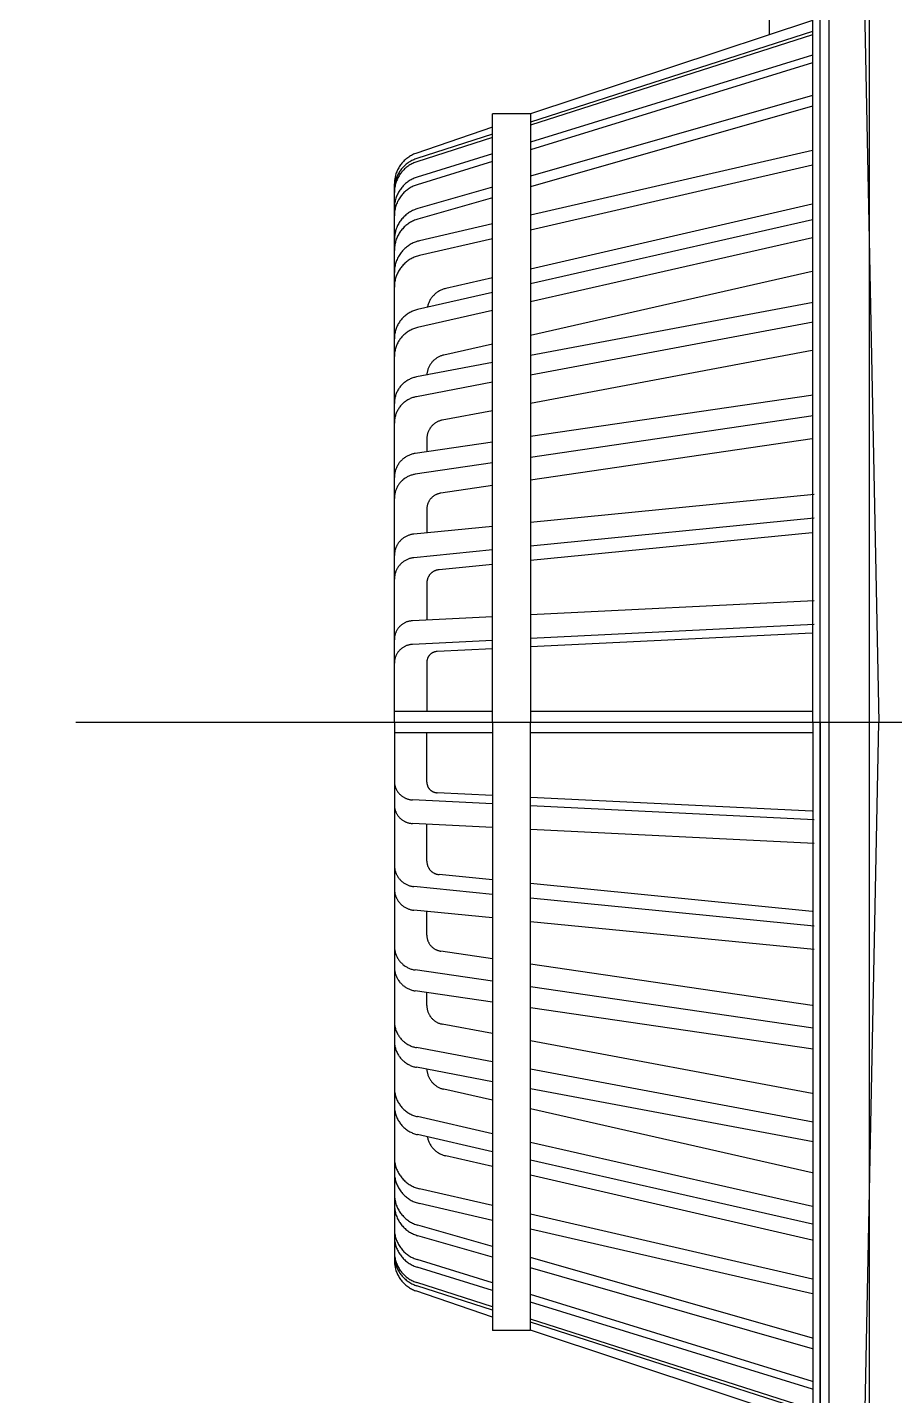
# Model space of a CAD drawing. Header units: centimetres. Extents: x 26569 to 160723, y -3143 to 14565.
# Drawn here: x 45809.12 to 45817.14, y 3219.17 to 3231.83 of the extents above; entities that cross this region are included whole.
import ezdxf

# ---------------------------------------------------------------- set-up
doc = ezdxf.new("R2010")
doc.units = ezdxf.units.CM
doc.header["$LTSCALE"] = 100
doc.layers.add('A-WALL-INSL', color=249, linetype='Continuous')
doc.layers.add('M-PIPE', color=235, linetype='Continuous')

# ---------------------------------------------------------------- blocks, each defined once
blk = doc.blocks.new('SYPHONKES')
at = {"ltscale": 0.1}
blk.add_lwpolyline([(0, 27.038), (0, -2.482)], dxfattribs=at)
at = {"linetype": 'ByBlock', "lineweight": -2}
for points in [[(-9.959, 21.149), (-9.98, 21.149), (-10.001, 21.148), (-10.022, 21.146), (-10.043, 21.143), (-10.063, 21.14), (-10.084, 21.136), (-10.104, 21.131), (-10.125, 21.126), (-10.145, 21.12), (-10.164, 21.113), (-10.184, 21.105), (-10.203, 21.097), (-10.222, 21.088), (-10.241, 21.079), (-10.259, 21.069), (-10.277, 21.058), (-10.295, 21.047), (-10.312, 21.035), (-10.329, 21.022), (-10.345, 21.009), (-10.361, 20.995), (-10.376, 20.981), (-10.391, 20.966), (-10.405, 20.95), (-10.419, 20.935), (-10.432, 20.918), (-10.445, 20.902), (-10.457, 20.884), (-10.468, 20.867), (-10.479, 20.849), (-10.489, 20.831), (-10.499, 20.812), (-10.508, 20.793), (-10.516, 20.774), (-10.523, 20.754)], [(-9.859, 21.149), (-9.88, 21.149), (-9.9, 21.148), (-9.92, 21.146), (-9.941, 21.144), (-9.961, 21.141), (-9.981, 21.137), (-10.001, 21.132), (-10.021, 21.127), (-10.04, 21.121), (-10.06, 21.115), (-10.079, 21.108), (-10.098, 21.1), (-10.116, 21.091), (-10.135, 21.082), (-10.153, 21.073), (-10.17, 21.062), (-10.188, 21.051), (-10.205, 21.04), (-10.221, 21.028), (-10.237, 21.015), (-10.253, 21.002), (-10.268, 20.988), (-10.283, 20.974), (-10.297, 20.959), (-10.311, 20.944), (-10.324, 20.929), (-10.337, 20.913), (-10.349, 20.896), (-10.36, 20.879), (-10.371, 20.862), (-10.382, 20.844), (-10.392, 20.826), (-10.401, 20.808), (-10.409, 20.79), (-10.417, 20.771), (-10.424, 20.752), (-10.431, 20.732)], [(-9.799, 21.149), (-9.82, 21.149), (-9.84, 21.148), (-9.86, 21.146), (-9.881, 21.144), (-9.901, 21.141), (-9.921, 21.137), (-9.941, 21.132), (-9.961, 21.127), (-9.98, 21.121), (-10, 21.115), (-10.019, 21.108), (-10.038, 21.1), (-10.057, 21.091), (-10.075, 21.082), (-10.093, 21.073), (-10.111, 21.062), (-10.128, 21.051), (-10.145, 21.04), (-10.161, 21.028), (-10.177, 21.015), (-10.193, 21.002), (-10.208, 20.988), (-10.223, 20.974), (-10.237, 20.96), (-10.251, 20.944), (-10.264, 20.929), (-10.277, 20.913), (-10.289, 20.896), (-10.301, 20.879), (-10.312, 20.862), (-10.322, 20.844), (-10.332, 20.826), (-10.341, 20.808), (-10.349, 20.79), (-10.357, 20.771), (-10.365, 20.752), (-10.371, 20.732)], [(-9.512, 21.149), (-9.533, 21.149), (-9.553, 21.148), (-9.574, 21.146), (-9.595, 21.144), (-9.615, 21.14), (-9.635, 21.136), (-9.655, 21.132), (-9.675, 21.127), (-9.695, 21.121), (-9.715, 21.114), (-9.734, 21.107), (-9.753, 21.099), (-9.772, 21.09), (-9.79, 21.081), (-9.808, 21.071), (-9.826, 21.061), (-9.843, 21.05), (-9.86, 21.038), (-9.877, 21.026), (-9.893, 21.013), (-9.909, 21), (-9.924, 20.986), (-9.939, 20.971), (-9.953, 20.956), (-9.967, 20.941), (-9.98, 20.925), (-9.993, 20.909), (-10.005, 20.892), (-10.016, 20.875), (-10.027, 20.857), (-10.038, 20.84), (-10.047, 20.821), (-10.056, 20.803), (-10.065, 20.784), (-10.073, 20.765), (-10.08, 20.745), (-10.086, 20.726)], [(0.002, 21.149), (-9.959, 21.149)], [(-9.372, 21.149), (-9.393, 21.149), (-9.413, 21.148), (-9.434, 21.146), (-9.455, 21.144), (-9.475, 21.14), (-9.495, 21.136), (-9.515, 21.132), (-9.535, 21.127), (-9.555, 21.121), (-9.575, 21.114), (-9.594, 21.107), (-9.613, 21.099), (-9.632, 21.09), (-9.65, 21.081), (-9.668, 21.071), (-9.686, 21.061), (-9.703, 21.05), (-9.72, 21.038), (-9.737, 21.026), (-9.753, 21.013), (-9.769, 21), (-9.784, 20.986), (-9.799, 20.971), (-9.813, 20.956), (-9.827, 20.941), (-9.84, 20.925), (-9.853, 20.909), (-9.865, 20.892), (-9.876, 20.875), (-9.887, 20.857), (-9.898, 20.839), (-9.907, 20.821), (-9.916, 20.803), (-9.925, 20.784), (-9.933, 20.765), (-9.94, 20.745), (-9.946, 20.726)], [(-8.926, 21.149), (-8.947, 21.149), (-8.968, 21.148), (-8.988, 21.146), (-9.009, 21.143), (-9.03, 21.14), (-9.051, 21.136), (-9.071, 21.131), (-9.091, 21.126), (-9.111, 21.12), (-9.131, 21.113), (-9.151, 21.105), (-9.17, 21.097), (-9.189, 21.088), (-9.208, 21.079), (-9.226, 21.069), (-9.244, 21.058), (-9.262, 21.047), (-9.279, 21.035), (-9.295, 21.022), (-9.312, 21.009), (-9.328, 20.995), (-9.343, 20.981), (-9.358, 20.966), (-9.372, 20.951), (-9.386, 20.935), (-9.399, 20.918), (-9.412, 20.902), (-9.424, 20.885), (-9.435, 20.867), (-9.446, 20.849), (-9.456, 20.831), (-9.465, 20.812), (-9.474, 20.793), (-9.483, 20.774), (-9.49, 20.754), (-9.497, 20.734), (-9.503, 20.714)], [(-8.731, 21.149), (-8.752, 21.149), (-8.772, 21.148), (-8.793, 21.146), (-8.814, 21.143), (-8.835, 21.14), (-8.855, 21.136), (-8.876, 21.131), (-8.896, 21.126), (-8.916, 21.12), (-8.936, 21.113), (-8.956, 21.105), (-8.975, 21.097), (-8.994, 21.088), (-9.013, 21.079), (-9.031, 21.069), (-9.049, 21.058), (-9.066, 21.047), (-9.084, 21.035), (-9.1, 21.022), (-9.117, 21.009), (-9.132, 20.995), (-9.148, 20.981), (-9.163, 20.966), (-9.177, 20.951), (-9.191, 20.935), (-9.204, 20.918), (-9.216, 20.902), (-9.228, 20.885), (-9.24, 20.867), (-9.251, 20.849), (-9.261, 20.831), (-9.27, 20.812), (-9.279, 20.793), (-9.287, 20.774), (-9.295, 20.754), (-9.302, 20.734), (-9.308, 20.714)], [(-8.323, 21.149), (-8.344, 21.149), (-8.364, 21.148), (-8.385, 21.146), (-8.406, 21.144), (-8.426, 21.14), (-8.446, 21.136), (-8.466, 21.132), (-8.486, 21.127), (-8.506, 21.121), (-8.526, 21.114), (-8.545, 21.107), (-8.564, 21.099), (-8.583, 21.09), (-8.602, 21.081), (-8.62, 21.071), (-8.638, 21.06), (-8.655, 21.049), (-8.672, 21.037), (-8.689, 21.025), (-8.705, 21.012), (-8.721, 20.999), (-8.736, 20.985), (-8.751, 20.97), (-8.765, 20.955), (-8.779, 20.94), (-8.792, 20.924), (-8.805, 20.907), (-8.817, 20.89), (-8.828, 20.873), (-8.839, 20.856), (-8.849, 20.838), (-8.859, 20.819), (-8.868, 20.801), (-8.876, 20.782), (-8.884, 20.763), (-8.891, 20.743), (-8.898, 20.723), (-8.903, 20.704), (-8.908, 20.683)], [(-8.049, 21.149), (-8.07, 21.149), (-8.091, 21.148), (-8.111, 21.146), (-8.132, 21.144), (-8.152, 21.14), (-8.173, 21.136), (-8.193, 21.132), (-8.213, 21.127), (-8.233, 21.121), (-8.252, 21.114), (-8.272, 21.107), (-8.291, 21.099), (-8.309, 21.09), (-8.328, 21.081), (-8.346, 21.071), (-8.364, 21.06), (-8.381, 21.049), (-8.398, 21.037), (-8.415, 21.025), (-8.431, 21.012), (-8.447, 20.999), (-8.462, 20.985), (-8.477, 20.97), (-8.491, 20.955), (-8.505, 20.94), (-8.518, 20.924), (-8.531, 20.907), (-8.543, 20.891), (-8.555, 20.873), (-8.565, 20.856), (-8.576, 20.838), (-8.585, 20.819), (-8.594, 20.801), (-8.603, 20.782), (-8.61, 20.763), (-8.617, 20.743), (-8.624, 20.723), (-8.63, 20.704), (-8.635, 20.683)], [(-7.096, 21.149), (-7.115, 21.149), (-7.134, 21.148), (-7.153, 21.146), (-7.172, 21.144), (-7.191, 21.141), (-7.209, 21.137), (-7.228, 21.133), (-7.246, 21.128), (-7.264, 21.123), (-7.282, 21.117), (-7.3, 21.11), (-7.318, 21.103), (-7.335, 21.095), (-7.352, 21.086), (-7.369, 21.077), (-7.385, 21.067), (-7.401, 21.057), (-7.417, 21.046), (-7.432, 21.035), (-7.447, 21.023), (-7.461, 21.011), (-7.475, 20.998), (-7.489, 20.984), (-7.502, 20.971), (-7.514, 20.956), (-7.527, 20.942), (-7.538, 20.927), (-7.549, 20.911), (-7.56, 20.895), (-7.57, 20.879), (-7.579, 20.863), (-7.588, 20.846), (-7.596, 20.829), (-7.604, 20.811), (-7.611, 20.793), (-7.617, 20.776), (-7.623, 20.757), (-7.628, 20.739), (-7.633, 20.721)], [(-6.764, 21.149), (-6.783, 21.149), (-6.802, 21.148), (-6.821, 21.146), (-6.839, 21.144), (-6.858, 21.141), (-6.877, 21.137), (-6.895, 21.133), (-6.914, 21.128), (-6.932, 21.123), (-6.95, 21.117), (-6.968, 21.11), (-6.985, 21.103), (-7.003, 21.095), (-7.02, 21.086), (-7.036, 21.077), (-7.053, 21.067), (-7.069, 21.057), (-7.084, 21.046), (-7.1, 21.035), (-7.114, 21.023), (-7.129, 21.011), (-7.143, 20.998), (-7.156, 20.984), (-7.169, 20.971), (-7.182, 20.956), (-7.194, 20.942), (-7.206, 20.927), (-7.217, 20.911), (-7.227, 20.895), (-7.237, 20.879), (-7.247, 20.863), (-7.256, 20.846), (-7.264, 20.829), (-7.271, 20.811), (-7.278, 20.794), (-7.285, 20.776), (-7.291, 20.758), (-7.296, 20.739), (-7.3, 20.721)], [(-5.895, 21.149), (-5.913, 21.149), (-5.93, 21.148), (-5.947, 21.147), (-5.964, 21.144), (-5.982, 21.142), (-5.999, 21.138), (-6.015, 21.135), (-6.032, 21.13), (-6.049, 21.125), (-6.065, 21.12), (-6.081, 21.113), (-6.097, 21.107), (-6.113, 21.099), (-6.129, 21.092), (-6.144, 21.083), (-6.159, 21.074), (-6.173, 21.065), (-6.187, 21.055), (-6.201, 21.045), (-6.215, 21.034), (-6.228, 21.023), (-6.241, 21.011), (-6.253, 20.999), (-6.265, 20.986), (-6.276, 20.973), (-6.287, 20.96), (-6.298, 20.946), (-6.308, 20.932), (-6.318, 20.917), (-6.327, 20.903), (-6.335, 20.888), (-6.343, 20.872), (-6.351, 20.857), (-6.358, 20.841), (-6.364, 20.825), (-6.37, 20.808), (-6.375, 20.792), (-6.38, 20.775), (-6.384, 20.758), (-6.387, 20.741)], [(-5.531, 21.149), (-5.548, 21.149), (-5.565, 21.148), (-5.583, 21.147), (-5.6, 21.144), (-5.617, 21.142), (-5.634, 21.138), (-5.651, 21.135), (-5.668, 21.13), (-5.684, 21.125), (-5.701, 21.12), (-5.717, 21.113), (-5.733, 21.107), (-5.748, 21.099), (-5.764, 21.092), (-5.779, 21.083), (-5.794, 21.074), (-5.809, 21.065), (-5.823, 21.055), (-5.837, 21.045), (-5.85, 21.034), (-5.863, 21.023), (-5.876, 21.011), (-5.888, 20.999), (-5.9, 20.986), (-5.912, 20.973), (-5.923, 20.96), (-5.933, 20.946), (-5.943, 20.932), (-5.953, 20.917), (-5.962, 20.903), (-5.97, 20.888), (-5.979, 20.872), (-5.986, 20.857), (-5.993, 20.841), (-5.999, 20.825), (-6.005, 20.808), (-6.01, 20.792), (-6.015, 20.775), (-6.019, 20.758), (-6.023, 20.741)], [(-4.526, 21.149), (-4.541, 21.149), (-4.557, 21.148), (-4.572, 21.147), (-4.588, 21.145), (-4.603, 21.142), (-4.619, 21.139), (-4.634, 21.136), (-4.649, 21.132), (-4.664, 21.127), (-4.679, 21.122), (-4.694, 21.117), (-4.708, 21.111), (-4.722, 21.104), (-4.736, 21.097), (-4.75, 21.089), (-4.763, 21.081), (-4.777, 21.073), (-4.789, 21.064), (-4.802, 21.054), (-4.814, 21.045), (-4.826, 21.034), (-4.837, 21.024), (-4.849, 21.013), (-4.859, 21.001), (-4.87, 20.99), (-4.879, 20.977), (-4.889, 20.965), (-4.898, 20.952), (-4.907, 20.939), (-4.915, 20.926), (-4.922, 20.912), (-4.93, 20.898), (-4.936, 20.884), (-4.942, 20.87), (-4.948, 20.855), (-4.953, 20.84), (-4.958, 20.825), (-4.962, 20.81), (-4.966, 20.795), (-4.969, 20.78), (-4.971, 20.764)], [(-4.139, 21.149), (-4.155, 21.149), (-4.171, 21.148), (-4.186, 21.147), (-4.202, 21.145), (-4.217, 21.142), (-4.233, 21.139), (-4.248, 21.136), (-4.263, 21.132), (-4.278, 21.127), (-4.293, 21.122), (-4.308, 21.117), (-4.322, 21.111), (-4.336, 21.104), (-4.35, 21.097), (-4.364, 21.089), (-4.377, 21.081), (-4.39, 21.073), (-4.403, 21.064), (-4.416, 21.054), (-4.428, 21.045), (-4.44, 21.034), (-4.451, 21.024), (-4.462, 21.013), (-4.473, 21.001), (-4.483, 20.99), (-4.493, 20.977), (-4.503, 20.965), (-4.512, 20.952), (-4.52, 20.939), (-4.529, 20.926), (-4.536, 20.912), (-4.543, 20.898), (-4.55, 20.884), (-4.556, 20.87), (-4.562, 20.855), (-4.567, 20.84), (-4.572, 20.825), (-4.576, 20.81), (-4.58, 20.795), (-4.583, 20.78), (-4.585, 20.764)], [(-3.08, 21.149), (-3.094, 21.149), (-3.108, 21.148), (-3.121, 21.147), (-3.135, 21.145), (-3.148, 21.143), (-3.162, 21.141), (-3.175, 21.138), (-3.189, 21.134), (-3.202, 21.13), (-3.215, 21.126), (-3.227, 21.121), (-3.24, 21.116), (-3.253, 21.11), (-3.265, 21.104), (-3.277, 21.098), (-3.289, 21.091), (-3.3, 21.083), (-3.312, 21.076), (-3.323, 21.067), (-3.333, 21.059), (-3.344, 21.05), (-3.354, 21.041), (-3.364, 21.031), (-3.373, 21.021), (-3.383, 21.011), (-3.391, 21.001), (-3.4, 20.99), (-3.408, 20.979), (-3.416, 20.967), (-3.423, 20.956), (-3.43, 20.944), (-3.436, 20.932), (-3.442, 20.92), (-3.448, 20.907), (-3.453, 20.894), (-3.458, 20.882), (-3.462, 20.869), (-3.466, 20.855), (-3.47, 20.842), (-3.473, 20.829), (-3.475, 20.815), (-3.477, 20.802), (-3.479, 20.788)], [(-2.643, 21.149), (-2.656, 21.149), (-2.67, 21.148), (-2.684, 21.147), (-2.697, 21.145), (-2.711, 21.143), (-2.724, 21.141), (-2.738, 21.138), (-2.751, 21.134), (-2.764, 21.13), (-2.777, 21.126), (-2.79, 21.121), (-2.803, 21.116), (-2.815, 21.11), (-2.827, 21.104), (-2.839, 21.098), (-2.851, 21.091), (-2.863, 21.083), (-2.874, 21.076), (-2.885, 21.067), (-2.896, 21.059), (-2.906, 21.05), (-2.917, 21.041), (-2.926, 21.031), (-2.936, 21.021), (-2.945, 21.011), (-2.954, 21.001), (-2.962, 20.99), (-2.97, 20.979), (-2.978, 20.967), (-2.985, 20.956), (-2.992, 20.944), (-2.999, 20.932), (-3.005, 20.92), (-3.01, 20.907), (-3.016, 20.894), (-3.02, 20.882), (-3.025, 20.869), (-3.029, 20.855), (-3.032, 20.842), (-3.035, 20.829), (-3.037, 20.815), (-3.04, 20.802), (-3.041, 20.788)], [(-1.524, 21.149), (-1.536, 21.149), (-1.548, 21.148), (-1.56, 21.147), (-1.572, 21.146), (-1.584, 21.144), (-1.596, 21.142), (-1.608, 21.139), (-1.62, 21.136), (-1.631, 21.132), (-1.643, 21.128), (-1.654, 21.124), (-1.665, 21.119), (-1.676, 21.114), (-1.687, 21.109), (-1.698, 21.103), (-1.708, 21.097), (-1.718, 21.09), (-1.728, 21.084), (-1.738, 21.076), (-1.748, 21.069), (-1.757, 21.061), (-1.766, 21.053), (-1.774, 21.044), (-1.783, 21.035), (-1.791, 21.026), (-1.798, 21.017), (-1.806, 21.007), (-1.813, 20.997), (-1.819, 20.987), (-1.826, 20.977), (-1.832, 20.966), (-1.837, 20.956), (-1.843, 20.945), (-1.847, 20.934), (-1.852, 20.922), (-1.856, 20.911), (-1.86, 20.899), (-1.863, 20.888), (-1.866, 20.876), (-1.868, 20.864), (-1.87, 20.852), (-1.872, 20.84), (-1.873, 20.828), (-1.874, 20.816)], [(-1.087, 21.149), (-1.099, 21.149), (-1.111, 21.148), (-1.123, 21.147), (-1.135, 21.146), (-1.147, 21.144), (-1.159, 21.142), (-1.171, 21.139), (-1.182, 21.136), (-1.194, 21.132), (-1.205, 21.128), (-1.217, 21.124), (-1.228, 21.119), (-1.239, 21.114), (-1.25, 21.109), (-1.26, 21.103), (-1.271, 21.097), (-1.281, 21.09), (-1.291, 21.084), (-1.301, 21.076), (-1.31, 21.069), (-1.319, 21.061), (-1.328, 21.053), (-1.337, 21.044), (-1.345, 21.035), (-1.353, 21.026), (-1.361, 21.017), (-1.368, 21.007), (-1.375, 20.997), (-1.382, 20.987), (-1.388, 20.977), (-1.394, 20.966), (-1.4, 20.956), (-1.405, 20.945), (-1.41, 20.934), (-1.414, 20.922), (-1.418, 20.911), (-1.422, 20.899), (-1.425, 20.888), (-1.428, 20.876), (-1.431, 20.864), (-1.433, 20.852), (-1.434, 20.84), (-1.436, 20.828), (-1.437, 20.816)], [(-0.198, 19.332), (-0.198, 21.149)], [(0.002, 21.149), (9.963, 21.149)], [(0.202, 19.332), (0.202, 21.149)], [(1.441, 20.816), (1.44, 20.828), (1.439, 20.84), (1.437, 20.852), (1.435, 20.864), (1.432, 20.876), (1.429, 20.888), (1.426, 20.899), (1.423, 20.911), (1.418, 20.922), (1.414, 20.934), (1.409, 20.945), (1.404, 20.956), (1.398, 20.966), (1.392, 20.977), (1.386, 20.987), (1.379, 20.997), (1.372, 21.007), (1.365, 21.017), (1.357, 21.026), (1.349, 21.035), (1.341, 21.044), (1.332, 21.053), (1.323, 21.061), (1.314, 21.069), (1.305, 21.076), (1.295, 21.084), (1.285, 21.09), (1.275, 21.097), (1.264, 21.103), (1.254, 21.109), (1.243, 21.114), (1.232, 21.119), (1.221, 21.124), (1.209, 21.128), (1.198, 21.132), (1.186, 21.136), (1.175, 21.139), (1.163, 21.142), (1.151, 21.144), (1.139, 21.146), (1.127, 21.147), (1.115, 21.148), (1.103, 21.149), (1.091, 21.149)], [(1.878, 20.816), (1.877, 20.828), (1.876, 20.84), (1.874, 20.852), (1.872, 20.864), (1.87, 20.876), (1.867, 20.888), (1.864, 20.899), (1.86, 20.911), (1.856, 20.922), (1.852, 20.934), (1.847, 20.945), (1.841, 20.956), (1.836, 20.966), (1.83, 20.977), (1.824, 20.987), (1.817, 20.997), (1.81, 21.007), (1.802, 21.017), (1.795, 21.026), (1.787, 21.035), (1.778, 21.044), (1.77, 21.053), (1.761, 21.061), (1.752, 21.069), (1.742, 21.076), (1.732, 21.084), (1.722, 21.09), (1.712, 21.097), (1.702, 21.103), (1.691, 21.109), (1.68, 21.114), (1.669, 21.119), (1.658, 21.124), (1.647, 21.128), (1.635, 21.132), (1.624, 21.136), (1.612, 21.139), (1.6, 21.142), (1.588, 21.144), (1.576, 21.146), (1.564, 21.147), (1.552, 21.148), (1.54, 21.149), (1.528, 21.149)], [(3.045, 20.788), (3.044, 20.802), (3.042, 20.815), (3.039, 20.829), (3.036, 20.842), (3.033, 20.855), (3.029, 20.869), (3.024, 20.882), (3.02, 20.894), (3.014, 20.907), (3.009, 20.92), (3.003, 20.932), (2.996, 20.944), (2.989, 20.956), (2.982, 20.967), (2.974, 20.979), (2.966, 20.99), (2.958, 21.001), (2.949, 21.011), (2.94, 21.021), (2.93, 21.031), (2.921, 21.041), (2.91, 21.05), (2.9, 21.059), (2.889, 21.067), (2.878, 21.076), (2.867, 21.083), (2.855, 21.091), (2.843, 21.098), (2.831, 21.104), (2.819, 21.11), (2.807, 21.116), (2.794, 21.121), (2.781, 21.126), (2.768, 21.13), (2.755, 21.134), (2.742, 21.138), (2.728, 21.141), (2.715, 21.143), (2.701, 21.145), (2.688, 21.147), (2.674, 21.148), (2.66, 21.149), (2.647, 21.149)], [(3.482, 20.788), (3.481, 20.802), (3.479, 20.815), (3.476, 20.829), (3.473, 20.842), (3.47, 20.855), (3.466, 20.869), (3.462, 20.882), (3.457, 20.894), (3.452, 20.907), (3.446, 20.92), (3.44, 20.932), (3.434, 20.944), (3.427, 20.956), (3.419, 20.967), (3.412, 20.979), (3.404, 20.99), (3.395, 21.001), (3.386, 21.011), (3.377, 21.021), (3.368, 21.031), (3.358, 21.041), (3.348, 21.05), (3.337, 21.059), (3.327, 21.067), (3.315, 21.076), (3.304, 21.083), (3.293, 21.091), (3.281, 21.098), (3.269, 21.104), (3.256, 21.11), (3.244, 21.116), (3.231, 21.121), (3.218, 21.126), (3.205, 21.13), (3.192, 21.134), (3.179, 21.138), (3.166, 21.141), (3.152, 21.143), (3.139, 21.145), (3.125, 21.147), (3.111, 21.148), (3.098, 21.149), (3.084, 21.149)], [(4.589, 20.764), (4.586, 20.78), (4.583, 20.795), (4.58, 20.81), (4.576, 20.825), (4.571, 20.84), (4.566, 20.855), (4.56, 20.87), (4.554, 20.884), (4.547, 20.898), (4.54, 20.912), (4.532, 20.926), (4.524, 20.939), (4.516, 20.952), (4.507, 20.965), (4.497, 20.977), (4.487, 20.99), (4.477, 21.001), (4.466, 21.013), (4.455, 21.024), (4.444, 21.034), (4.432, 21.045), (4.42, 21.054), (4.407, 21.064), (4.394, 21.073), (4.381, 21.081), (4.368, 21.089), (4.354, 21.097), (4.34, 21.104), (4.326, 21.111), (4.311, 21.117), (4.297, 21.122), (4.282, 21.127), (4.267, 21.132), (4.252, 21.136), (4.237, 21.139), (4.221, 21.142), (4.206, 21.145), (4.19, 21.147), (4.175, 21.148), (4.159, 21.149), (4.143, 21.149)], [(4.975, 20.764), (4.973, 20.78), (4.97, 20.795), (4.966, 20.81), (4.962, 20.825), (4.957, 20.84), (4.952, 20.855), (4.946, 20.87), (4.94, 20.884), (4.934, 20.898), (4.926, 20.912), (4.919, 20.926), (4.911, 20.939), (4.902, 20.952), (4.893, 20.965), (4.884, 20.977), (4.874, 20.99), (4.863, 21.001), (4.853, 21.013), (4.841, 21.024), (4.83, 21.034), (4.818, 21.045), (4.806, 21.054), (4.793, 21.064), (4.781, 21.073), (4.767, 21.081), (4.754, 21.089), (4.74, 21.097), (4.726, 21.104), (4.712, 21.111), (4.698, 21.117), (4.683, 21.122), (4.668, 21.127), (4.653, 21.132), (4.638, 21.136), (4.623, 21.139), (4.608, 21.142), (4.592, 21.145), (4.576, 21.147), (4.561, 21.148), (4.545, 21.149), (4.53, 21.149)], [(6.026, 20.741), (6.023, 20.758), (6.019, 20.775), (6.014, 20.792), (6.009, 20.808), (6.003, 20.825), (5.997, 20.841), (5.99, 20.857), (5.982, 20.872), (5.974, 20.888), (5.966, 20.903), (5.957, 20.917), (5.947, 20.932), (5.937, 20.946), (5.927, 20.96), (5.916, 20.973), (5.904, 20.986), (5.892, 20.999), (5.88, 21.011), (5.867, 21.023), (5.854, 21.034), (5.841, 21.045), (5.827, 21.055), (5.812, 21.065), (5.798, 21.074), (5.783, 21.083), (5.768, 21.092), (5.752, 21.099), (5.737, 21.107), (5.721, 21.113), (5.704, 21.12), (5.688, 21.125), (5.671, 21.13), (5.655, 21.135), (5.638, 21.138), (5.621, 21.142), (5.604, 21.144), (5.586, 21.147), (5.569, 21.148), (5.552, 21.149), (5.535, 21.149)], [(6.391, 20.741), (6.388, 20.758), (6.384, 20.775), (6.379, 20.792), (6.374, 20.808), (6.368, 20.825), (6.362, 20.841), (6.355, 20.857), (6.347, 20.872), (6.339, 20.888), (6.331, 20.903), (6.322, 20.917), (6.312, 20.932), (6.302, 20.946), (6.291, 20.96), (6.28, 20.973), (6.269, 20.986), (6.257, 20.999), (6.245, 21.011), (6.232, 21.023), (6.219, 21.034), (6.205, 21.045), (6.191, 21.055), (6.177, 21.065), (6.163, 21.074), (6.148, 21.083), (6.133, 21.092), (6.117, 21.099), (6.101, 21.107), (6.085, 21.113), (6.069, 21.12), (6.053, 21.125), (6.036, 21.13), (6.019, 21.135), (6.003, 21.138), (5.986, 21.142), (5.968, 21.144), (5.951, 21.147), (5.934, 21.148), (5.917, 21.149), (5.899, 21.149)], [(7.304, 20.721), (7.3, 20.739), (7.295, 20.758), (7.289, 20.776), (7.283, 20.794), (7.275, 20.811), (7.268, 20.829), (7.26, 20.846), (7.251, 20.863), (7.241, 20.879), (7.231, 20.895), (7.221, 20.911), (7.21, 20.927), (7.198, 20.942), (7.186, 20.956), (7.174, 20.971), (7.16, 20.984), (7.147, 20.998), (7.133, 21.011), (7.118, 21.023), (7.104, 21.035), (7.088, 21.046), (7.073, 21.057), (7.057, 21.067), (7.04, 21.077), (7.024, 21.086), (7.007, 21.095), (6.989, 21.103), (6.972, 21.11), (6.954, 21.117), (6.936, 21.123), (6.918, 21.128), (6.899, 21.133), (6.881, 21.137), (6.862, 21.141), (6.843, 21.144), (6.825, 21.146), (6.806, 21.148), (6.787, 21.149), (6.768, 21.149)], [(7.637, 20.721), (7.632, 20.739), (7.627, 20.757), (7.621, 20.776), (7.615, 20.793), (7.608, 20.811), (7.6, 20.829), (7.592, 20.846), (7.583, 20.863), (7.574, 20.879), (7.564, 20.895), (7.553, 20.911), (7.542, 20.927), (7.531, 20.942), (7.518, 20.956), (7.506, 20.971), (7.493, 20.984), (7.479, 20.998), (7.465, 21.011), (7.451, 21.023), (7.436, 21.035), (7.421, 21.046), (7.405, 21.057), (7.389, 21.067), (7.373, 21.077), (7.356, 21.086), (7.339, 21.095), (7.322, 21.103), (7.304, 21.11), (7.286, 21.117), (7.268, 21.123), (7.25, 21.128), (7.232, 21.133), (7.213, 21.137), (7.195, 21.141), (7.176, 21.144), (7.157, 21.146), (7.138, 21.148), (7.119, 21.149), (7.1, 21.149)], [(8.639, 20.683), (8.634, 20.704), (8.628, 20.723), (8.621, 20.743), (8.614, 20.763), (8.607, 20.782), (8.598, 20.801), (8.589, 20.819), (8.58, 20.838), (8.569, 20.856), (8.559, 20.873), (8.547, 20.891), (8.535, 20.907), (8.522, 20.924), (8.509, 20.94), (8.495, 20.955), (8.481, 20.97), (8.466, 20.985), (8.451, 20.999), (8.435, 21.012), (8.419, 21.025), (8.402, 21.037), (8.385, 21.049), (8.368, 21.06), (8.35, 21.071), (8.332, 21.081), (8.313, 21.09), (8.295, 21.099), (8.276, 21.107), (8.256, 21.114), (8.237, 21.121), (8.217, 21.127), (8.197, 21.132), (8.177, 21.136), (8.156, 21.14), (8.136, 21.144), (8.115, 21.146), (8.095, 21.148), (8.074, 21.149), (8.053, 21.149)], [(8.912, 20.683), (8.907, 20.704), (8.902, 20.723), (8.895, 20.743), (8.888, 20.763), (8.88, 20.782), (8.872, 20.801), (8.863, 20.819), (8.853, 20.838), (8.843, 20.856), (8.832, 20.873), (8.821, 20.89), (8.809, 20.907), (8.796, 20.924), (8.783, 20.94), (8.769, 20.955), (8.755, 20.97), (8.74, 20.985), (8.725, 20.999), (8.709, 21.012), (8.693, 21.025), (8.676, 21.037), (8.659, 21.049), (8.642, 21.06), (8.624, 21.071), (8.606, 21.081), (8.587, 21.09), (8.568, 21.099), (8.549, 21.107), (8.53, 21.114), (8.51, 21.121), (8.491, 21.127), (8.471, 21.132), (8.45, 21.136), (8.43, 21.14), (8.41, 21.144), (8.389, 21.146), (8.368, 21.148), (8.348, 21.149), (8.327, 21.149)], [(9.312, 20.714), (9.306, 20.734), (9.299, 20.754), (9.291, 20.774), (9.283, 20.793), (9.274, 20.812), (9.265, 20.831), (9.255, 20.849), (9.244, 20.867), (9.232, 20.885), (9.22, 20.902), (9.208, 20.918), (9.195, 20.935), (9.181, 20.951), (9.167, 20.966), (9.152, 20.981), (9.136, 20.995), (9.121, 21.009), (9.104, 21.022), (9.088, 21.035), (9.07, 21.047), (9.053, 21.058), (9.035, 21.069), (9.017, 21.079), (8.998, 21.088), (8.979, 21.097), (8.96, 21.105), (8.94, 21.113), (8.92, 21.12), (8.9, 21.126), (8.88, 21.131), (8.859, 21.136), (8.839, 21.14), (8.818, 21.143), (8.797, 21.146), (8.777, 21.148), (8.756, 21.149), (8.735, 21.149)], [(9.507, 20.714), (9.501, 20.734), (9.494, 20.754), (9.487, 20.774), (9.478, 20.793), (9.47, 20.812), (9.46, 20.831), (9.45, 20.849), (9.439, 20.867), (9.428, 20.885), (9.416, 20.902), (9.403, 20.918), (9.39, 20.935), (9.376, 20.951), (9.362, 20.966), (9.347, 20.981), (9.332, 20.995), (9.316, 21.009), (9.299, 21.022), (9.283, 21.035), (9.266, 21.047), (9.248, 21.058), (9.23, 21.069), (9.212, 21.079), (9.193, 21.088), (9.174, 21.097), (9.155, 21.105), (9.135, 21.113), (9.115, 21.12), (9.095, 21.126), (9.075, 21.131), (9.055, 21.136), (9.034, 21.14), (9.013, 21.143), (8.993, 21.146), (8.972, 21.148), (8.951, 21.149), (8.93, 21.149)], [(9.95, 20.726), (9.944, 20.745), (9.937, 20.765), (9.929, 20.784), (9.92, 20.803), (9.911, 20.821), (9.902, 20.839), (9.891, 20.857), (9.881, 20.875), (9.869, 20.892), (9.857, 20.909), (9.844, 20.925), (9.831, 20.941), (9.817, 20.956), (9.803, 20.971), (9.788, 20.986), (9.773, 21), (9.757, 21.013), (9.741, 21.026), (9.725, 21.038), (9.708, 21.05), (9.69, 21.061), (9.672, 21.071), (9.654, 21.081), (9.636, 21.09), (9.617, 21.099), (9.598, 21.107), (9.579, 21.114), (9.559, 21.121), (9.539, 21.127), (9.519, 21.132), (9.499, 21.136), (9.479, 21.14), (9.459, 21.144), (9.438, 21.146), (9.418, 21.148), (9.397, 21.149), (9.376, 21.149)], [(10.09, 20.726), (10.084, 20.745), (10.076, 20.765), (10.069, 20.784), (10.06, 20.803), (10.051, 20.821), (10.042, 20.84), (10.031, 20.857), (10.02, 20.875), (10.009, 20.892), (9.997, 20.909), (9.984, 20.925), (9.971, 20.941), (9.957, 20.956), (9.943, 20.971), (9.928, 20.986), (9.913, 21), (9.897, 21.013), (9.881, 21.026), (9.864, 21.038), (9.847, 21.05), (9.83, 21.061), (9.812, 21.071), (9.794, 21.081), (9.776, 21.09), (9.757, 21.099), (9.738, 21.107), (9.718, 21.114), (9.699, 21.121), (9.679, 21.127), (9.659, 21.132), (9.639, 21.136), (9.619, 21.14), (9.598, 21.144), (9.578, 21.146), (9.557, 21.148), (9.537, 21.149), (9.516, 21.149)], [(10.375, 20.732), (10.368, 20.752), (10.361, 20.771), (10.353, 20.79), (10.345, 20.808), (10.336, 20.826), (10.326, 20.844), (10.315, 20.862), (10.304, 20.879), (10.293, 20.896), (10.281, 20.913), (10.268, 20.929), (10.255, 20.944), (10.241, 20.96), (10.227, 20.974), (10.212, 20.988), (10.197, 21.002), (10.181, 21.015), (10.165, 21.028), (10.149, 21.04), (10.132, 21.051), (10.114, 21.062), (10.097, 21.073), (10.079, 21.082), (10.06, 21.091), (10.042, 21.1), (10.023, 21.108), (10.004, 21.115), (9.984, 21.121), (9.965, 21.127), (9.945, 21.132), (9.925, 21.137), (9.905, 21.141), (9.885, 21.144), (9.864, 21.146), (9.844, 21.148), (9.824, 21.149), (9.803, 21.149)], [(10.435, 20.732), (10.428, 20.752), (10.421, 20.771), (10.413, 20.79), (10.405, 20.808), (10.396, 20.826), (10.386, 20.844), (10.375, 20.862), (10.364, 20.879), (10.353, 20.896), (10.341, 20.913), (10.328, 20.929), (10.315, 20.944), (10.301, 20.959), (10.287, 20.974), (10.272, 20.988), (10.257, 21.002), (10.241, 21.015), (10.225, 21.028), (10.209, 21.04), (10.192, 21.051), (10.174, 21.062), (10.157, 21.073), (10.139, 21.082), (10.12, 21.091), (10.102, 21.1), (10.083, 21.108), (10.064, 21.115), (10.044, 21.121), (10.025, 21.127), (10.005, 21.132), (9.985, 21.137), (9.965, 21.141), (9.945, 21.144), (9.924, 21.146), (9.904, 21.148), (9.884, 21.149), (9.863, 21.149)], [(10.527, 20.754), (10.52, 20.774), (10.512, 20.793), (10.503, 20.812), (10.493, 20.831), (10.483, 20.849), (10.472, 20.867), (10.461, 20.884), (10.449, 20.902), (10.436, 20.918), (10.423, 20.935), (10.409, 20.95), (10.395, 20.966), (10.38, 20.981), (10.365, 20.995), (10.349, 21.009), (10.333, 21.022), (10.316, 21.035), (10.299, 21.047), (10.281, 21.058), (10.263, 21.069), (10.245, 21.079), (10.226, 21.088), (10.207, 21.097), (10.188, 21.105), (10.168, 21.113), (10.149, 21.12), (10.129, 21.126), (10.108, 21.131), (10.088, 21.136), (10.067, 21.14), (10.047, 21.143), (10.026, 21.146), (10.005, 21.148), (9.984, 21.149), (9.963, 21.149)], [(-3.622, 19.332), (-3.479, 20.788)], [(-3.185, 19.332), (-3.041, 20.788)], [(-1.947, 19.332), (-1.874, 20.816)], [(-1.51, 19.332), (-1.437, 20.816)], [(1.514, 19.332), (1.441, 20.816)], [(1.951, 19.332), (1.878, 20.816)], [(3.189, 19.332), (3.045, 20.788)], [(3.626, 19.332), (3.483, 20.788)], [(-11.013, 19.334), (-10.523, 20.754)], [(-10.881, 19.332), (-10.431, 20.732)], [(-10.821, 19.332), (-10.371, 20.732)], [(-10.516, 19.332), (-10.086, 20.726)], [(-10.377, 19.332), (-9.946, 20.726)], [(-9.9, 19.332), (-9.503, 20.714)], [(-9.705, 19.332), (-9.308, 20.714)], [(-9.22, 19.332), (-8.908, 20.683)], [(-8.946, 19.332), (-8.635, 20.683)], [(-7.673, 20.54), (-7.688, 20.537), (-7.703, 20.533), (-7.718, 20.529), (-7.733, 20.524), (-7.748, 20.518), (-7.763, 20.512), (-7.777, 20.506), (-7.791, 20.499), (-7.805, 20.492), (-7.818, 20.484), (-7.832, 20.475), (-7.845, 20.467), (-7.857, 20.457), (-7.87, 20.448), (-7.882, 20.438), (-7.893, 20.427), (-7.905, 20.416), (-7.915, 20.405), (-7.926, 20.393), (-7.936, 20.381), (-7.946, 20.369), (-7.955, 20.356), (-7.964, 20.343), (-7.972, 20.33), (-7.98, 20.316), (-7.987, 20.302), (-7.994, 20.288), (-8, 20.274), (-8.006, 20.259), (-8.012, 20.244), (-8.016, 20.229), (-8.021, 20.214), (-8.024, 20.199)], [(-7.949, 19.332), (-7.633, 20.721)], [(-7.616, 19.332), (-7.3, 20.721)], [(-6.422, 20.548), (-6.435, 20.547), (-6.449, 20.546), (-6.463, 20.544), (-6.476, 20.542), (-6.489, 20.539), (-6.503, 20.536), (-6.516, 20.532), (-6.529, 20.528), (-6.542, 20.523), (-6.554, 20.518), (-6.567, 20.513), (-6.579, 20.507), (-6.591, 20.501), (-6.603, 20.494), (-6.615, 20.487), (-6.626, 20.479), (-6.637, 20.471), (-6.648, 20.463), (-6.659, 20.455), (-6.669, 20.446), (-6.679, 20.436), (-6.689, 20.427), (-6.698, 20.417), (-6.707, 20.406), (-6.716, 20.396), (-6.724, 20.385), (-6.732, 20.374), (-6.739, 20.362), (-6.747, 20.351), (-6.753, 20.339), (-6.76, 20.327), (-6.765, 20.314), (-6.771, 20.302), (-6.776, 20.289), (-6.78, 20.276), (-6.785, 20.263), (-6.788, 20.25), (-6.792, 20.237)], [(-6.653, 19.332), (-6.387, 20.741)], [(-6.288, 19.332), (-6.022, 20.741)], [(-5.243, 20.549), (-5.255, 20.548), (-5.268, 20.548), (-5.28, 20.547), (-5.292, 20.545), (-5.304, 20.543), (-5.316, 20.541), (-5.327, 20.538), (-5.339, 20.535), (-5.351, 20.532), (-5.362, 20.528), (-5.374, 20.524), (-5.385, 20.519), (-5.396, 20.514), (-5.407, 20.508), (-5.417, 20.502), (-5.428, 20.496), (-5.438, 20.49), (-5.448, 20.483), (-5.457, 20.475), (-5.467, 20.468), (-5.476, 20.46), (-5.485, 20.452), (-5.494, 20.443), (-5.502, 20.434), (-5.51, 20.425), (-5.518, 20.416), (-5.525, 20.406), (-5.532, 20.396), (-5.539, 20.386), (-5.545, 20.376), (-5.551, 20.365), (-5.557, 20.355), (-5.562, 20.344), (-5.567, 20.333), (-5.571, 20.321), (-5.575, 20.31), (-5.579, 20.298), (-5.582, 20.287), (-5.585, 20.275), (-5.588, 20.263)], [(-5.243, 20.549), (-5.003, 20.549)], [(-5.182, 19.332), (-4.971, 20.764)], [(-4.795, 19.332), (-4.585, 20.764)], [(-3.938, 20.549), (-3.949, 20.548), (-3.959, 20.548), (-3.97, 20.547), (-3.98, 20.546), (-3.99, 20.544), (-4, 20.542), (-4.011, 20.54), (-4.021, 20.537), (-4.031, 20.534), (-4.041, 20.531), (-4.05, 20.527), (-4.06, 20.523), (-4.069, 20.518), (-4.079, 20.514), (-4.088, 20.509), (-4.097, 20.503), (-4.106, 20.498), (-4.114, 20.492), (-4.123, 20.485), (-4.131, 20.479), (-4.139, 20.472), (-4.146, 20.465), (-4.154, 20.458), (-4.161, 20.45), (-4.168, 20.442), (-4.174, 20.434), (-4.181, 20.426), (-4.187, 20.417), (-4.192, 20.408), (-4.198, 20.4), (-4.203, 20.39), (-4.208, 20.381), (-4.212, 20.372), (-4.216, 20.362), (-4.22, 20.352), (-4.223, 20.343), (-4.226, 20.333), (-4.229, 20.323), (-4.232, 20.312), (-4.234, 20.302), (-4.235, 20.292)], [(-3.938, 20.549), (-3.496, 20.549)], [(-2.571, 20.549), (-2.58, 20.548), (-2.588, 20.548), (-2.597, 20.547), (-2.605, 20.546), (-2.614, 20.545), (-2.622, 20.543), (-2.63, 20.541), (-2.639, 20.539), (-2.647, 20.537), (-2.655, 20.534), (-2.663, 20.531), (-2.671, 20.528), (-2.679, 20.524), (-2.687, 20.52), (-2.694, 20.516), (-2.701, 20.512), (-2.709, 20.507), (-2.716, 20.503), (-2.723, 20.497), (-2.729, 20.492), (-2.736, 20.487), (-2.742, 20.481), (-2.748, 20.475), (-2.754, 20.469), (-2.76, 20.462), (-2.766, 20.456), (-2.771, 20.449), (-2.776, 20.442), (-2.781, 20.435), (-2.785, 20.428), (-2.79, 20.42), (-2.794, 20.413), (-2.797, 20.405), (-2.801, 20.397), (-2.804, 20.389), (-2.807, 20.381), (-2.81, 20.373), (-2.812, 20.365), (-2.814, 20.357), (-2.816, 20.348), (-2.818, 20.34), (-2.819, 20.331), (-2.82, 20.323)], [(-2.571, 20.549), (-1.886, 20.549)], [(-1.106, 20.549), (-1.112, 20.548), (-1.119, 20.548), (-1.126, 20.548), (-1.133, 20.547), (-1.14, 20.546), (-1.147, 20.544), (-1.154, 20.543), (-1.16, 20.541), (-1.167, 20.539), (-1.173, 20.537), (-1.18, 20.534), (-1.186, 20.532), (-1.193, 20.529), (-1.199, 20.526), (-1.205, 20.522), (-1.211, 20.519), (-1.217, 20.515), (-1.222, 20.511), (-1.228, 20.507), (-1.233, 20.503), (-1.238, 20.498), (-1.244, 20.493), (-1.249, 20.489), (-1.253, 20.484), (-1.258, 20.478), (-1.262, 20.473), (-1.266, 20.467), (-1.27, 20.462), (-1.274, 20.456), (-1.278, 20.45), (-1.281, 20.444), (-1.285, 20.438), (-1.288, 20.432), (-1.29, 20.425), (-1.293, 20.419), (-1.295, 20.412), (-1.297, 20.406), (-1.299, 20.399), (-1.301, 20.393), (-1.302, 20.386), (-1.303, 20.379), (-1.304, 20.372), (-1.305, 20.365), (-1.305, 20.358)], [(-1.106, 20.549), (-0.203, 20.549)], [(1.11, 20.549), (0.21, 20.549)], [(1.31, 20.358), (1.309, 20.365), (1.308, 20.372), (1.307, 20.379), (1.306, 20.386), (1.305, 20.393), (1.303, 20.399), (1.301, 20.406), (1.299, 20.412), (1.297, 20.419), (1.294, 20.425), (1.292, 20.432), (1.289, 20.438), (1.285, 20.444), (1.282, 20.45), (1.278, 20.456), (1.275, 20.462), (1.271, 20.467), (1.266, 20.473), (1.262, 20.478), (1.257, 20.484), (1.253, 20.489), (1.248, 20.493), (1.243, 20.498), (1.237, 20.503), (1.232, 20.507), (1.226, 20.511), (1.221, 20.515), (1.215, 20.519), (1.209, 20.522), (1.203, 20.526), (1.197, 20.529), (1.19, 20.532), (1.184, 20.534), (1.177, 20.537), (1.171, 20.539), (1.164, 20.541), (1.158, 20.543), (1.151, 20.544), (1.144, 20.546), (1.137, 20.547), (1.13, 20.548), (1.123, 20.548), (1.116, 20.548), (1.11, 20.549)], [(2.575, 20.549), (1.889, 20.549)], [(2.824, 20.323), (2.823, 20.331), (2.822, 20.34), (2.82, 20.348), (2.818, 20.357), (2.816, 20.365), (2.814, 20.373), (2.811, 20.381), (2.808, 20.389), (2.805, 20.397), (2.801, 20.405), (2.798, 20.413), (2.794, 20.42), (2.789, 20.428), (2.785, 20.435), (2.78, 20.442), (2.775, 20.449), (2.77, 20.456), (2.764, 20.462), (2.758, 20.469), (2.752, 20.475), (2.746, 20.481), (2.74, 20.487), (2.733, 20.492), (2.727, 20.497), (2.72, 20.503), (2.713, 20.507), (2.705, 20.512), (2.698, 20.516), (2.691, 20.52), (2.683, 20.524), (2.675, 20.528), (2.667, 20.531), (2.659, 20.534), (2.651, 20.537), (2.643, 20.539), (2.635, 20.541), (2.626, 20.543), (2.618, 20.545), (2.609, 20.546), (2.601, 20.547), (2.592, 20.548), (2.584, 20.548), (2.575, 20.549)], [(3.942, 20.549), (3.5, 20.549)], [(4.239, 20.292), (4.238, 20.302), (4.236, 20.312), (4.233, 20.323), (4.231, 20.333), (4.227, 20.343), (4.224, 20.352), (4.22, 20.362), (4.216, 20.372), (4.212, 20.381), (4.207, 20.39), (4.202, 20.4), (4.196, 20.408), (4.191, 20.417), (4.185, 20.426), (4.178, 20.434), (4.172, 20.442), (4.165, 20.45), (4.158, 20.458), (4.15, 20.465), (4.143, 20.472), (4.135, 20.479), (4.127, 20.485), (4.118, 20.492), (4.11, 20.498), (4.101, 20.503), (4.092, 20.509), (4.083, 20.514), (4.073, 20.518), (4.064, 20.523), (4.054, 20.527), (4.045, 20.531), (4.035, 20.534), (4.025, 20.537), (4.015, 20.54), (4.004, 20.542), (3.994, 20.544), (3.984, 20.546), (3.974, 20.547), (3.963, 20.548), (3.953, 20.548), (3.942, 20.549)], [(4.799, 19.332), (4.589, 20.764)], [(5.185, 19.332), (4.975, 20.764)], [(5.247, 20.549), (5.007, 20.549)], [(5.592, 20.263), (5.589, 20.275), (5.586, 20.287), (5.583, 20.298), (5.579, 20.31), (5.575, 20.321), (5.571, 20.333), (5.566, 20.344), (5.561, 20.355), (5.555, 20.365), (5.549, 20.376), (5.543, 20.386), (5.536, 20.396), (5.529, 20.406), (5.522, 20.416), (5.514, 20.425), (5.506, 20.434), (5.498, 20.443), (5.489, 20.452), (5.48, 20.46), (5.471, 20.468), (5.462, 20.475), (5.452, 20.483), (5.442, 20.49), (5.432, 20.496), (5.421, 20.502), (5.411, 20.508), (5.4, 20.514), (5.389, 20.519), (5.378, 20.524), (5.366, 20.528), (5.355, 20.532), (5.343, 20.535), (5.331, 20.538), (5.32, 20.541), (5.308, 20.543), (5.296, 20.545), (5.284, 20.547), (5.272, 20.548), (5.259, 20.548), (5.247, 20.549)], [(6.292, 19.332), (6.026, 20.741)], [(6.656, 19.332), (6.391, 20.741)], [(6.796, 20.237), (6.792, 20.25), (6.789, 20.263), (6.784, 20.276), (6.78, 20.289), (6.775, 20.302), (6.769, 20.314), (6.764, 20.327), (6.757, 20.339), (6.751, 20.351), (6.743, 20.362), (6.736, 20.374), (6.728, 20.385), (6.72, 20.396), (6.711, 20.406), (6.702, 20.417), (6.693, 20.427), (6.683, 20.436), (6.673, 20.446), (6.663, 20.455), (6.652, 20.463), (6.641, 20.471), (6.63, 20.479), (6.619, 20.487), (6.607, 20.494), (6.595, 20.501), (6.583, 20.507), (6.571, 20.513), (6.558, 20.518), (6.546, 20.523), (6.533, 20.528), (6.52, 20.532), (6.507, 20.536), (6.493, 20.539), (6.48, 20.542), (6.467, 20.544), (6.453, 20.546), (6.439, 20.547), (6.426, 20.548)], [(7.62, 19.332), (7.304, 20.721)], [(7.953, 19.332), (7.637, 20.721)], [(8.028, 20.199), (8.025, 20.214), (8.02, 20.229), (8.015, 20.244), (8.01, 20.259), (8.004, 20.274), (7.998, 20.288), (7.991, 20.302), (7.984, 20.316), (7.976, 20.33), (7.967, 20.343), (7.959, 20.356), (7.949, 20.369), (7.94, 20.381), (7.93, 20.393), (7.919, 20.405), (7.908, 20.416), (7.897, 20.427), (7.886, 20.438), (7.874, 20.448), (7.861, 20.457), (7.848, 20.467), (7.836, 20.475), (7.822, 20.484), (7.809, 20.492), (7.795, 20.499), (7.781, 20.506), (7.766, 20.512), (7.752, 20.518), (7.737, 20.524), (7.722, 20.529), (7.707, 20.533), (7.692, 20.537), (7.677, 20.54)], [(8.95, 19.332), (8.638, 20.683)], [(9.224, 19.332), (8.912, 20.683)], [(9.709, 19.332), (9.312, 20.714)], [(9.904, 19.332), (9.507, 20.714)], [(10.38, 19.332), (9.95, 20.726)], [(10.52, 19.332), (10.09, 20.726)], [(10.825, 19.332), (10.375, 20.732)], [(10.884, 19.332), (10.435, 20.732)], [(11.017, 19.334), (10.527, 20.754)], [(-5.763, 19.332), (-5.588, 20.263)], [(-4.376, 19.332), (-4.235, 20.292)], [(-2.918, 19.332), (-2.82, 20.323)], [(-1.356, 19.332), (-1.306, 20.358)], [(1.36, 19.332), (1.309, 20.358)], [(2.922, 19.332), (2.824, 20.323)], [(4.38, 19.332), (4.239, 20.292)], [(5.767, 19.332), (5.592, 20.263)], [(-8.224, 19.332), (-8.024, 20.199)], [(-6.997, 19.332), (-6.792, 20.237)], [(7.001, 19.332), (6.796, 20.237)], [(8.228, 19.332), (8.028, 20.199)], [(-11.256, 18.631), (-11.256, 19.332)], [(0.002, 19.332), (-11.256, 19.332)], [(0.002, 19.332), (11.26, 19.332)], [(11.26, 18.631), (11.26, 19.332)], [(-12.986, 13.415), (-11.255, 18.634)], [(-12.781, 13.413), (-11.105, 18.631)], [(-12.721, 13.413), (-11.046, 18.631)], [(-12.344, 13.413), (-10.733, 18.631)], [(-12.203, 13.416), (-10.593, 18.631)], [(-11.597, 13.416), (-10.101, 18.631)], [(-11.402, 13.416), (-9.906, 18.631)], [(-11.256, 18.631), (0.002, 18.631)], [(-10.582, 13.416), (-9.381, 18.631)], [(-10.309, 13.416), (-9.107, 18.631)], [(-9.584, 13.423), (-8.385, 18.631)], [(-9.293, 13.416), (-8.108, 18.631)], [(-8.961, 13.416), (-7.776, 18.631)], [(-8.34, 13.423), (-7.156, 18.631)], [(-7.768, 13.404), (-6.784, 18.631)], [(-7.403, 13.404), (-6.42, 18.631)], [(-6.874, 13.423), (-5.895, 18.631)], [(-6.051, 13.404), (-5.284, 18.631)], [(-5.665, 13.404), (-4.898, 18.631)], [(-5.242, 13.423), (-4.479, 18.631)], [(-4.209, 13.383), (-3.691, 18.631)], [(-3.772, 13.383), (-3.254, 18.631)], [(-3.5, 13.423), (-2.987, 18.631)], [(-2.241, 13.383), (-1.982, 18.631)], [(-1.803, 13.383), (-1.544, 18.631)], [(-1.647, 13.423), (-1.391, 18.631)], [(-0.198, 13.41), (-0.198, 18.631)], [(11.26, 18.631), (0.002, 18.631)], [(0.202, 13.41), (0.202, 18.631)], [(1.651, 13.423), (1.394, 18.631)], [(1.807, 13.383), (1.548, 18.631)], [(2.245, 13.383), (1.986, 18.631)], [(3.504, 13.423), (2.991, 18.631)], [(3.776, 13.383), (3.258, 18.631)], [(4.213, 13.383), (3.695, 18.631)], [(5.246, 13.423), (4.483, 18.631)], [(5.669, 13.404), (4.902, 18.631)], [(6.055, 13.404), (5.288, 18.631)], [(6.878, 13.423), (5.898, 18.631)], [(7.407, 13.404), (6.424, 18.631)], [(7.772, 13.404), (6.788, 18.631)], [(8.343, 13.423), (7.16, 18.631)], [(8.966, 13.416), (7.78, 18.631)], [(9.297, 13.416), (8.112, 18.631)], [(9.588, 13.423), (8.389, 18.631)], [(10.313, 13.416), (9.111, 18.631)], [(10.586, 13.416), (9.385, 18.631)], [(11.406, 13.416), (9.91, 18.631)], [(11.601, 13.416), (10.105, 18.631)], [(12.207, 13.416), (10.597, 18.631)], [(12.348, 13.413), (10.737, 18.631)], [(12.725, 13.413), (11.05, 18.631)], [(12.784, 13.413), (11.109, 18.631)], [(12.99, 13.415), (11.259, 18.634)], [(12.723, 14.211), (16.557, 14.211)], [(-20.214, 13.276), (19.882, 13.276)], [(0.002, 13.41), (-14.498, 13.41)], [(0.002, 13.276), (-14.498, 13.276)], [(0.002, 13.41), (14.502, 13.41)], [(0.002, 13.276), (14.502, 13.276)], [(14.612, 13.115), (-19.986, 13.116)], [(-13.776, 12.362), (13.78, 12.362)]]:
    blk.add_lwpolyline(points, dxfattribs=at)
blk = doc.blocks.new('A$Ccc9a2781')
at = {"xscale": 10, "yscale": 10, "zscale": 10}
blk.add_blockref('SYPHONKES', (747.5, 1045.77, -5331.08), dxfattribs=at)

msp = doc.modelspace()

# ---------------------------------------------------------------- linework, layer by layer
at = {"layer": 'A-WALL-INSL'}
for points in [[(45815.941, 3277.9), (45816.991, 3225.4)], [(45789.242, 1837.98), (45816.991, 3225.4)]]:
    msp.add_lwpolyline(points, dxfattribs=at)

# ---------------------------------------------------------------- block references
at = {"layer": 'M-PIPE', "lineweight": 35, "xscale": 0.05, "yscale": 0.05, "zscale": 0.05, "rotation": 90}
msp.add_blockref('A$Ccc9a2781', (45875.374, 3188.025, 266.554), dxfattribs=at)

doc.saveas('drawing.dxf')
